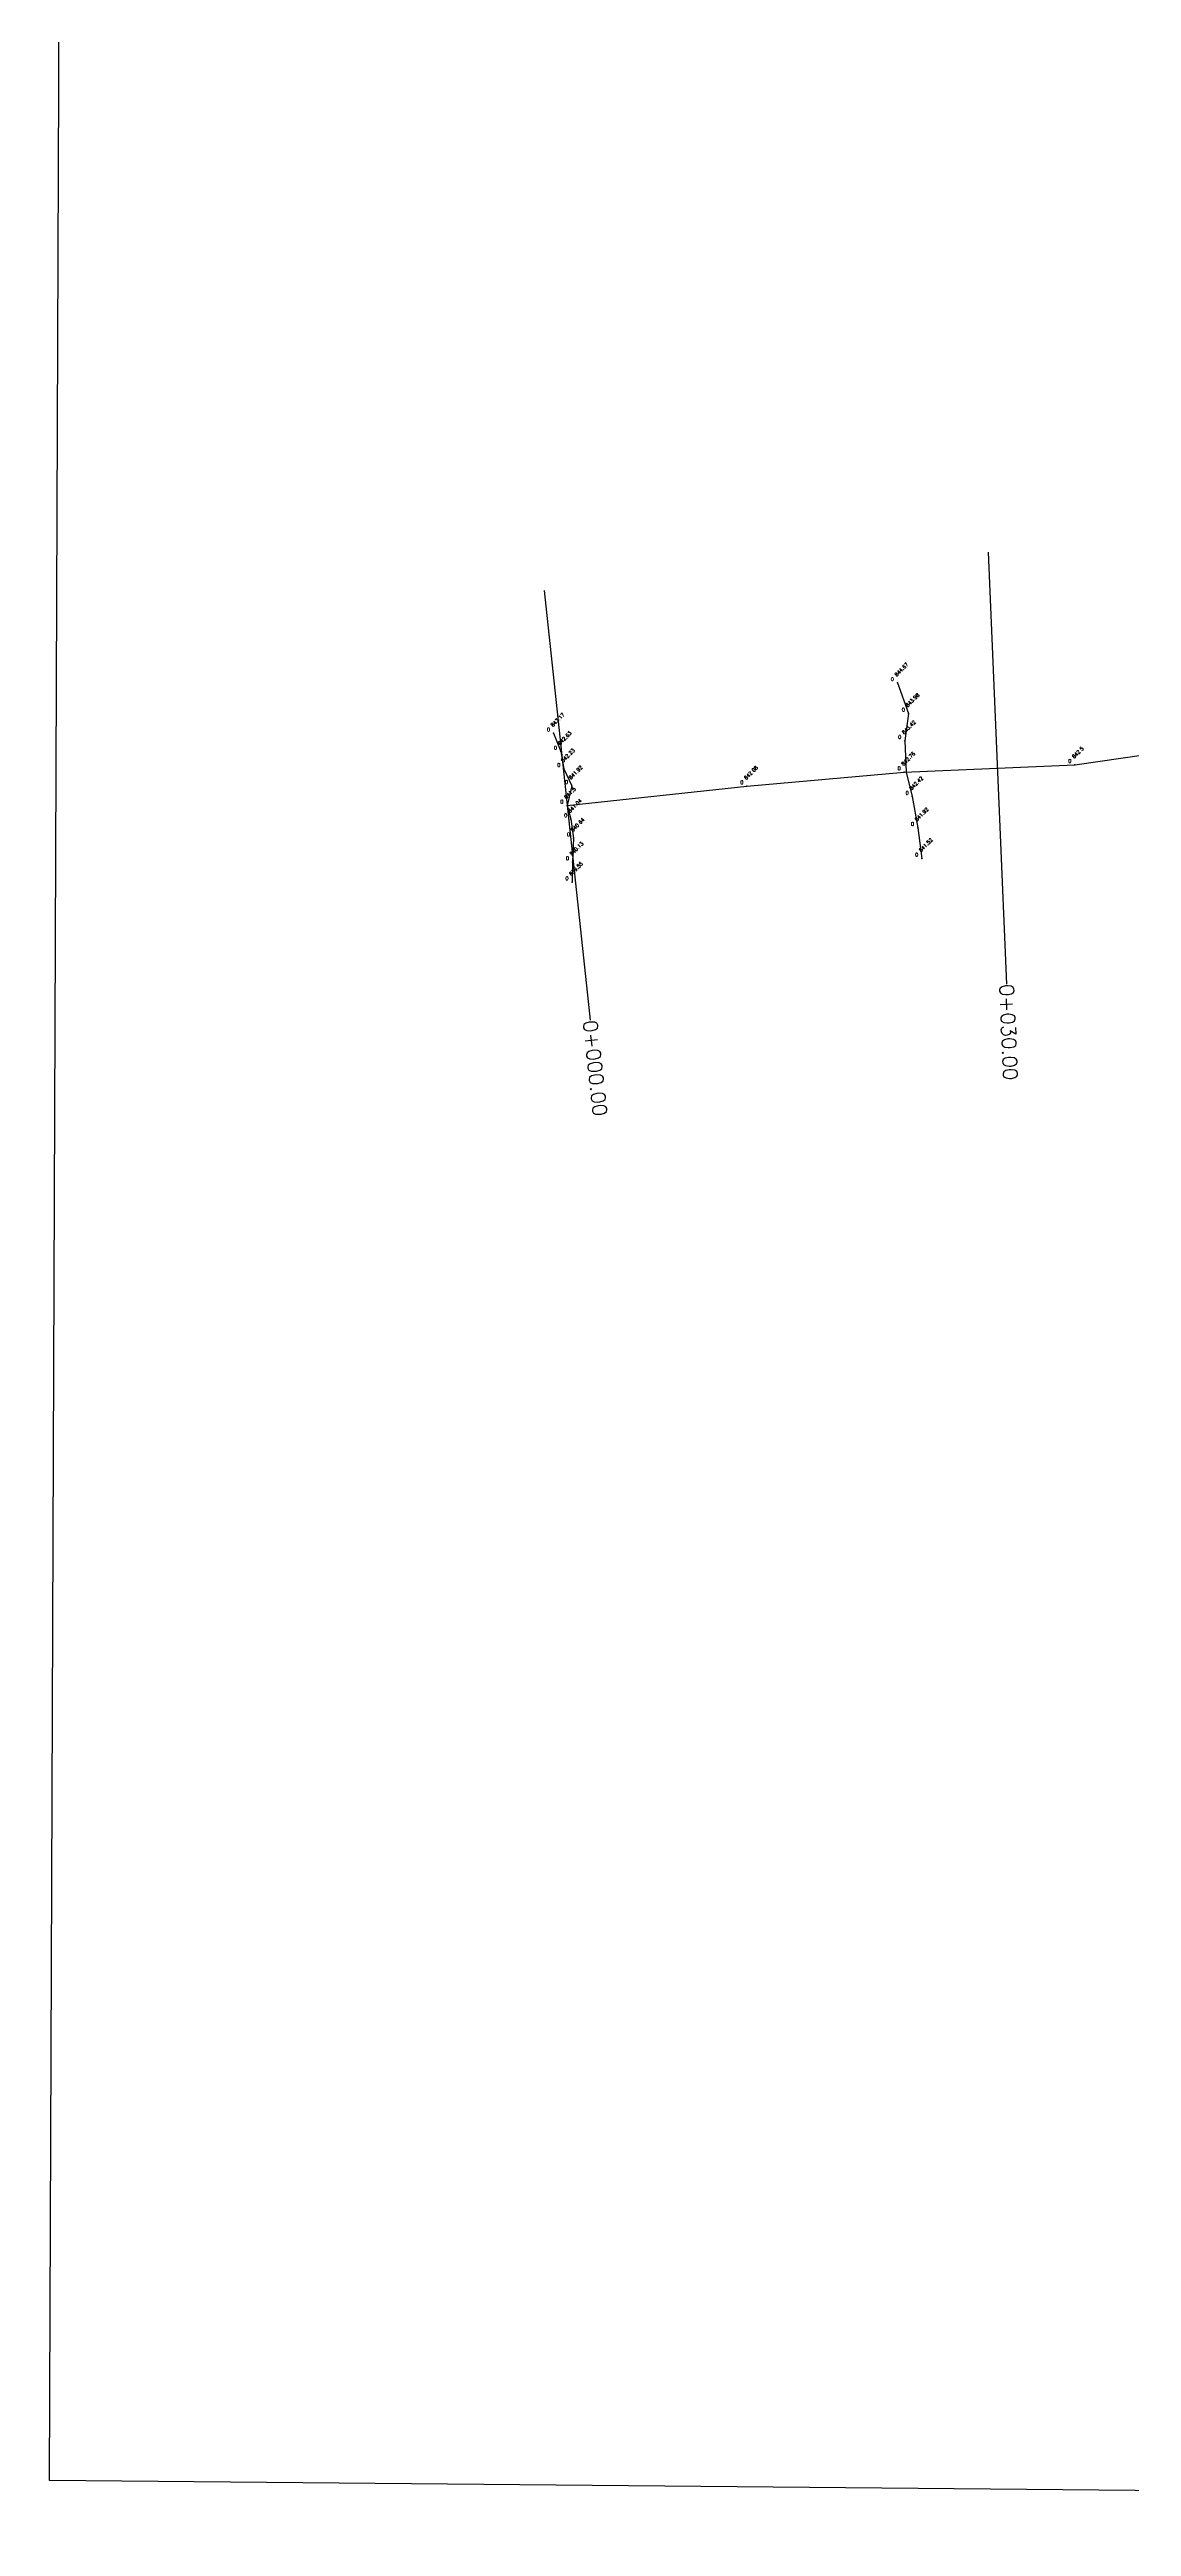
# Model space of a CAD drawing. Header units: millimetres. Extents: x 2757 to 35141, y 547 to 28513.
# Drawn here: x 31697 to 31969, y 21797 to 22420 of the extents above; entities that cross this region are included whole.
import ezdxf
from ezdxf.enums import TextEntityAlignment as Align

# ---------------------------------------------------------------- set-up
doc = ezdxf.new("R2010")
doc.units = ezdxf.units.MM
for name, color, linetype in [('Boundary', 6, 'Continuous'), ('Chainage', 7, 'Continuous'), ('Points', 7, 'Continuous'), ('Points-ELV', 6, 'Continuous'), ('Points-NUM', 4, 'Continuous'), ('Points-TXT', 3, 'Continuous')]:
    doc.layers.add(name, color=color, linetype=linetype)
doc.styles.add('romans', font='romans.shx')

# ---------------------------------------------------------------- blocks, each defined once
blk = doc.blocks.new('POINTS')
at = {"layer": 'Points'}
blk.add_line((0, 0), (0, 0), dxfattribs=at)
blk.add_point((0, 0), dxfattribs=at)
at = {"layer": 'Points-ELV', "style": 'romans'}
blk.add_attdef('ELEV', text='', height=1, rotation=45, dxfattribs=at).set_placement((0, 0), align=Align.BOTTOM_LEFT)
at = {"layer": 'Points-NUM', "style": 'romans'}
blk.add_attdef('PTNUM', text='', height=1, dxfattribs=at).set_placement((0, 0), align=Align.BOTTOM_RIGHT)
at = {"layer": 'Points-TXT', "style": 'romans'}
blk.add_attdef('DESC', text='', height=1, dxfattribs=at).set_placement((0, 0), align=Align.BOTTOM_RIGHT)

msp = doc.modelspace()

# ---------------------------------------------------------------- linework, layer by layer
for points in [[(31909.73055, 22260.58457), (31912.49862, 22252.90634), (31911.57593, 22246.07842), (31911.91068, 22238.20393), (31913.44302, 22232.02458), (31914.7963, 22224.20161), (31915.82755, 22216.49443)], [(31823.33414, 22247.93466), (31825.11439, 22243.34292), (31825.91405, 22239.00808), (31827.87522, 22234.73476), (31826.70648, 22229.81736), (31827.6545, 22226.36179), (31828.3637, 22221.58189), (31828.09594, 22215.57897), (31827.96568, 22210.54579)], [(31826.70648, 22229.81736), (31871.91471, 22234.65877), (31911.42034, 22238.18309), (31954.32003, 22240.00676), (32001.07693, 22246.81296)]]:
    msp.add_lwpolyline(points)
at = {"layer": 'Boundary', "color": 0}
msp.add_lwpolyline([(31701.42594, 23034.3022), (32956.18113, 23041.96806), (32951.36949, 21797.46509), (31696.68172, 21809.01859)], close=True, dxfattribs=at)
at = {"layer": 'Chainage'}
for p, q in [((31932.51661, 22293.40484), (31937.127, 22184.95094)), ((31820.92704, 22283.7847), (31832.48592, 22175.85002))]:
    msp.add_line(p, q, dxfattribs=at)

# ---------------------------------------------------------------- block references
at = {"layer": 'Points', "linetype": 'Continuous'}
ref = msp.add_blockref('POINTS', (31909.73055, 22260.58457, 3056.34965), dxfattribs=dict(at, xscale=3.618394939332538, yscale=3.618394939332538, zscale=3.618394939332538))
ref.add_attrib('PTNUM', '0', dxfattribs={"layer": 'Points-NUM', "height": 0.9046, "style": 'romans'}).set_placement((31908.82595, 22260.81072, 3056.34965), align=Align.BOTTOM_RIGHT)
ref.add_attrib('ELEV', '844.67', dxfattribs={"layer": 'Points-ELV', "height": 0.904599, "rotation": 45, "style": 'romans'}).set_placement((31909.73055, 22261.94147, 3056.34965), align=Align.BOTTOM_LEFT)
ref = msp.add_blockref('POINTS', (31912.49862, 22252.90634, 3053.85296), dxfattribs=dict(at, xscale=3.618394939332538, yscale=3.618394939332538, zscale=3.618394939332538))
ref.add_attrib('PTNUM', '0', dxfattribs={"layer": 'Points-NUM', "height": 0.9046, "style": 'romans'}).set_placement((31911.59402, 22253.13249, 3053.85296), align=Align.BOTTOM_RIGHT)
ref.add_attrib('ELEV', '843.98', dxfattribs={"layer": 'Points-ELV', "height": 0.904599, "rotation": 45, "style": 'romans'}).set_placement((31912.49862, 22254.26323, 3053.85296), align=Align.BOTTOM_LEFT)
ref = msp.add_blockref('POINTS', (31823.33414, 22247.93466, 3050.92206), dxfattribs=dict(at, xscale=3.618394939332538, yscale=3.618394939332538, zscale=3.618394939332538))
ref.add_attrib('PTNUM', '0', dxfattribs={"layer": 'Points-NUM', "height": 0.9046, "style": 'romans'}).set_placement((31822.42954, 22248.16081, 3050.92206), align=Align.BOTTOM_RIGHT)
ref.add_attrib('ELEV', '843.17', dxfattribs={"layer": 'Points-ELV', "height": 0.904599, "rotation": 45, "style": 'romans'}).set_placement((31823.33414, 22249.29156, 3050.92206), align=Align.BOTTOM_LEFT)
ref = msp.add_blockref('POINTS', (31825.11439, 22243.34292, 3048.96813), dxfattribs=dict(at, xscale=3.618394939332538, yscale=3.618394939332538, zscale=3.618394939332538))
ref.add_attrib('PTNUM', '0', dxfattribs={"layer": 'Points-NUM', "height": 0.9046, "style": 'romans'}).set_placement((31824.20979, 22243.56907, 3048.96813), align=Align.BOTTOM_RIGHT)
ref.add_attrib('ELEV', '842.63', dxfattribs={"layer": 'Points-ELV', "height": 0.904599, "rotation": 45, "style": 'romans'}).set_placement((31825.11439, 22244.69982, 3048.96813), align=Align.BOTTOM_LEFT)
ref = msp.add_blockref('POINTS', (31911.57593, 22246.07842, 3051.82666), dxfattribs=dict(at, xscale=3.618394939332538, yscale=3.618394939332538, zscale=3.618394939332538))
ref.add_attrib('PTNUM', '0', dxfattribs={"layer": 'Points-NUM', "height": 0.9046, "style": 'romans'}).set_placement((31910.67133, 22246.30457, 3051.82666), align=Align.BOTTOM_RIGHT)
ref.add_attrib('ELEV', '843.42', dxfattribs={"layer": 'Points-ELV', "height": 0.904599, "rotation": 45, "style": 'romans'}).set_placement((31911.57593, 22247.43532, 3051.82666), align=Align.BOTTOM_LEFT)
ref = msp.add_blockref('POINTS', (31825.91405, 22239.00808, 3047.52077), dxfattribs=dict(at, xscale=3.618394939332538, yscale=3.618394939332538, zscale=3.618394939332538))
ref.add_attrib('PTNUM', '0', dxfattribs={"layer": 'Points-NUM', "height": 0.9046, "style": 'romans'}).set_placement((31825.00945, 22239.23423, 3047.52077), align=Align.BOTTOM_RIGHT)
ref.add_attrib('ELEV', '842.23', dxfattribs={"layer": 'Points-ELV', "height": 0.904599, "rotation": 45, "style": 'romans'}).set_placement((31825.91405, 22240.36498, 3047.52077), align=Align.BOTTOM_LEFT)
ref = msp.add_blockref('POINTS', (31827.87522, 22234.73476, 3046.39907), dxfattribs=dict(at, xscale=3.618394939332538, yscale=3.618394939332538, zscale=3.618394939332538))
ref.add_attrib('PTNUM', '0', dxfattribs={"layer": 'Points-NUM', "height": 0.9046, "style": 'romans'}).set_placement((31826.97062, 22234.96091, 3046.39907), align=Align.BOTTOM_RIGHT)
ref.add_attrib('ELEV', '841.92', dxfattribs={"layer": 'Points-ELV', "height": 0.904599, "rotation": 45, "style": 'romans'}).set_placement((31827.87522, 22236.09165, 3046.39907), align=Align.BOTTOM_LEFT)
ref = msp.add_blockref('POINTS', (31871.91471, 22234.65877, 3046.97801), dxfattribs=dict(at, xscale=3.618394939332538, yscale=3.618394939332538, zscale=3.618394939332538))
ref.add_attrib('PTNUM', '0', dxfattribs={"layer": 'Points-NUM', "height": 0.9046, "style": 'romans'}).set_placement((31871.01011, 22234.88492, 3046.97801), align=Align.BOTTOM_RIGHT)
ref.add_attrib('ELEV', '842.08', dxfattribs={"layer": 'Points-ELV', "height": 0.904599, "rotation": 45, "style": 'romans'}).set_placement((31871.91471, 22236.01567, 3046.97801), align=Align.BOTTOM_LEFT)
ref = msp.add_blockref('POINTS', (31911.42034, 22238.18309, 3049.43852), dxfattribs=dict(at, xscale=3.618394939332538, yscale=3.618394939332538, zscale=3.618394939332538))
ref.add_attrib('PTNUM', '0', dxfattribs={"layer": 'Points-NUM', "height": 0.9046, "style": 'romans'}).set_placement((31910.51574, 22238.40924, 3049.43852), align=Align.BOTTOM_RIGHT)
ref.add_attrib('ELEV', '842.76', dxfattribs={"layer": 'Points-ELV', "height": 0.904599, "rotation": 45, "style": 'romans'}).set_placement((31911.42034, 22239.53999, 3049.43852), align=Align.BOTTOM_LEFT)
ref = msp.add_blockref('POINTS', (31954.32003, 22240.00676, 3048.49774), dxfattribs=dict(at, xscale=3.618394939332538, yscale=3.618394939332538, zscale=3.618394939332538))
ref.add_attrib('PTNUM', '0', dxfattribs={"layer": 'Points-NUM', "height": 0.9046, "style": 'romans'}).set_placement((31953.41543, 22240.23291, 3048.49774), align=Align.BOTTOM_RIGHT)
ref.add_attrib('ELEV', '842.5', dxfattribs={"layer": 'Points-ELV', "height": 0.904599, "rotation": 45, "style": 'romans'}).set_placement((31954.32003, 22241.36366, 3048.49774), align=Align.BOTTOM_LEFT)
ref = msp.add_blockref('POINTS', (31826.70648, 22229.81736, 3044.87934), dxfattribs=dict(at, xscale=3.618394939332538, yscale=3.618394939332538, zscale=3.618394939332538))
ref.add_attrib('PTNUM', '0', dxfattribs={"layer": 'Points-NUM', "height": 0.9046, "style": 'romans'}).set_placement((31825.80188, 22230.04351, 3044.87934), align=Align.BOTTOM_RIGHT)
ref.add_attrib('ELEV', '841.5', dxfattribs={"layer": 'Points-ELV', "height": 0.904599, "rotation": 45, "style": 'romans'}).set_placement((31826.70648, 22231.17426, 3044.87934), align=Align.BOTTOM_LEFT)
ref = msp.add_blockref('POINTS', (31913.44302, 22232.02458, 3048.20826), dxfattribs=dict(at, xscale=3.618394939332538, yscale=3.618394939332538, zscale=3.618394939332538))
ref.add_attrib('PTNUM', '0', dxfattribs={"layer": 'Points-NUM', "height": 0.9046, "style": 'romans'}).set_placement((31912.53843, 22232.25073, 3048.20826), align=Align.BOTTOM_RIGHT)
ref.add_attrib('ELEV', '842.42', dxfattribs={"layer": 'Points-ELV', "height": 0.904599, "rotation": 45, "style": 'romans'}).set_placement((31913.44302, 22233.38148, 3048.20826), align=Align.BOTTOM_LEFT)
ref = msp.add_blockref('POINTS', (31827.6545, 22226.36179, 3043.21488), dxfattribs=dict(at, xscale=3.618394939332538, yscale=3.618394939332538, zscale=3.618394939332538))
ref.add_attrib('PTNUM', '0', dxfattribs={"layer": 'Points-NUM', "height": 0.9046, "style": 'romans'}).set_placement((31826.7499, 22226.58794, 3043.21488), align=Align.BOTTOM_RIGHT)
ref.add_attrib('ELEV', '841.04', dxfattribs={"layer": 'Points-ELV', "height": 0.904599, "rotation": 45, "style": 'romans'}).set_placement((31827.6545, 22227.71869, 3043.21488), align=Align.BOTTOM_LEFT)
ref = msp.add_blockref('POINTS', (31914.7963, 22224.20161, 3046.39907), dxfattribs=dict(at, xscale=3.618394939332538, yscale=3.618394939332538, zscale=3.618394939332538))
ref.add_attrib('PTNUM', '0', dxfattribs={"layer": 'Points-NUM', "height": 0.9046, "style": 'romans'}).set_placement((31913.89171, 22224.42776, 3046.39907), align=Align.BOTTOM_RIGHT)
ref.add_attrib('ELEV', '841.92', dxfattribs={"layer": 'Points-ELV', "height": 0.904599, "rotation": 45, "style": 'romans'}).set_placement((31914.7963, 22225.55851, 3046.39907), align=Align.BOTTOM_LEFT)
ref = msp.add_blockref('POINTS', (31828.09594, 22215.57897, 3039.92214), dxfattribs=dict(at, xscale=3.618394939332538, yscale=3.618394939332538, zscale=3.618394939332538))
ref.add_attrib('PTNUM', '0', dxfattribs={"layer": 'Points-NUM', "height": 0.9046, "style": 'romans'}).set_placement((31827.19134, 22215.80512, 3039.92214), align=Align.BOTTOM_RIGHT)
ref.add_attrib('ELEV', '840.13', dxfattribs={"layer": 'Points-ELV', "height": 0.904599, "rotation": 45, "style": 'romans'}).set_placement((31828.09594, 22216.93587, 3039.92214), align=Align.BOTTOM_LEFT)
ref = msp.add_blockref('POINTS', (31828.3637, 22221.58189, 3041.76752), dxfattribs=dict(at, xscale=3.618394939332538, yscale=3.618394939332538, zscale=3.618394939332538))
ref.add_attrib('PTNUM', '0', dxfattribs={"layer": 'Points-NUM', "height": 0.9046, "style": 'romans'}).set_placement((31827.45911, 22221.80804, 3041.76752), align=Align.BOTTOM_RIGHT)
ref.add_attrib('ELEV', '840.64', dxfattribs={"layer": 'Points-ELV', "height": 0.904599, "rotation": 45, "style": 'romans'}).set_placement((31828.3637, 22222.93879, 3041.76752), align=Align.BOTTOM_LEFT)
ref = msp.add_blockref('POINTS', (31915.82755, 22216.49443, 3044.95171), dxfattribs=dict(at, xscale=3.618394939332538, yscale=3.618394939332538, zscale=3.618394939332538))
ref.add_attrib('PTNUM', '0', dxfattribs={"layer": 'Points-NUM', "height": 0.9046, "style": 'romans'}).set_placement((31914.92295, 22216.72058, 3044.95171), align=Align.BOTTOM_RIGHT)
ref.add_attrib('ELEV', '841.52', dxfattribs={"layer": 'Points-ELV', "height": 0.904599, "rotation": 45, "style": 'romans'}).set_placement((31915.82755, 22217.85133, 3044.95171), align=Align.BOTTOM_LEFT)
ref = msp.add_blockref('POINTS', (31827.96568, 22210.54579, 3037.82347), dxfattribs=dict(at, xscale=3.618394939332538, yscale=3.618394939332538, zscale=3.618394939332538))
ref.add_attrib('PTNUM', '0', dxfattribs={"layer": 'Points-NUM', "height": 0.9046, "style": 'romans'}).set_placement((31827.06108, 22210.77194, 3037.82347), align=Align.BOTTOM_RIGHT)
ref.add_attrib('ELEV', '839.55', dxfattribs={"layer": 'Points-ELV', "height": 0.904599, "rotation": 45, "style": 'romans'}).set_placement((31827.96568, 22211.90268, 3037.82347), align=Align.BOTTOM_LEFT)

# ---------------------------------------------------------------- texts
at = {"layer": 'Chainage', "style": 'romans'}
for s, rotation, p in [('0+030.00', 272.43418497, (31937.127, 22184.95094)), ('0+000.00', 276.11258895, (31832.48592, 22175.85002))]:
    msp.add_text(s, height=3.618395, rotation=rotation, dxfattribs=at).set_placement(p, align=Align.MIDDLE_LEFT)

doc.saveas('drawing.dxf')
